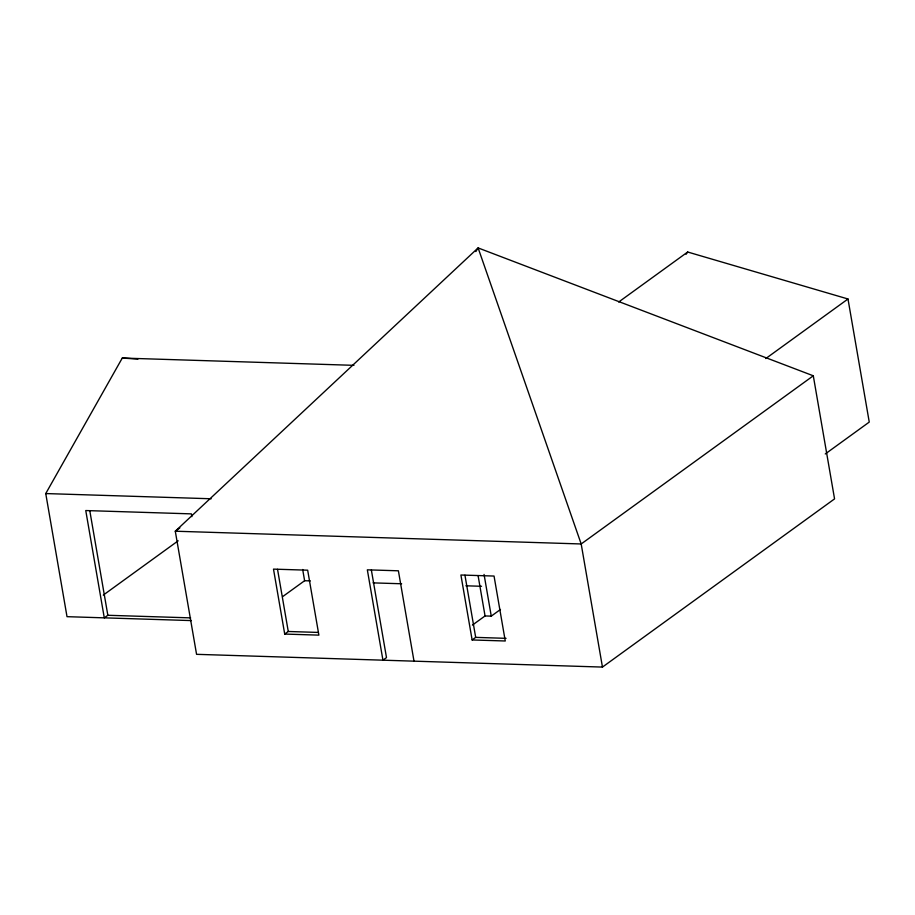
<?xml version="1.0" encoding="UTF-8"?>
<svg xmlns="http://www.w3.org/2000/svg" width="915" height="915" viewBox="0 0 915 915"><rect width="100%" height="100%" fill="white"/><g stroke="black" fill="none" stroke-linecap="round" stroke-linejoin="round"><path stroke-width="1.37" d="M191.349 620.587L67.012 616.676L45.75 493.562L122.278 358.051L353.945 365.337M475.88 251.556L478.11 247.919L813.298 375.791L834.56 498.892L602.459 667.081L196.565 654.328L175.291 531.215L478.11 247.919L581.185 543.968L602.459 667.081M686.056 254.29L687.68 252.014L847.988 298.988L869.25 422.09L825.261 453.966M179.855 527.909L175.291 531.215L581.185 543.968L813.298 375.791M103.281 595.093L178.173 540.822M190.617 617.877L107.844 615.28L104.287 617.854L85.758 510.547L191.372 513.875L191.853 516.655M618.689 302.007L687.68 252.014M282.644 596.637L304.615 580.728L310.322 580.899M284.714 634.061L318.889 635.136L307.669 570.194L273.494 569.119L284.714 634.061L288.271 631.487L318.168 632.425M765.798 358.543L847.988 298.988M472.426 625.082L485.053 615.944L491.264 616.138L500.471 609.47M472.129 639.951L505.263 640.992L494.043 576.05L460.908 575.009L472.129 639.951L475.686 637.378L506.052 638.338M45.75 493.562L211.148 498.767M373.103 582.878L401.639 583.77M465.849 585.794L481.542 586.286M122.278 358.051L137.936 359.103M484.058 574.426L491.264 616.138M478.088 575.626L485.053 615.944M464.946 575.203L475.686 637.378M414.003 661.156L398.391 570.8L367.338 569.828L382.939 660.184L386.496 657.611L371.364 570.034M302.682 569.507L304.615 580.728M277.531 569.313L288.271 631.487M89.796 510.764L107.844 615.28"/></g></svg>
